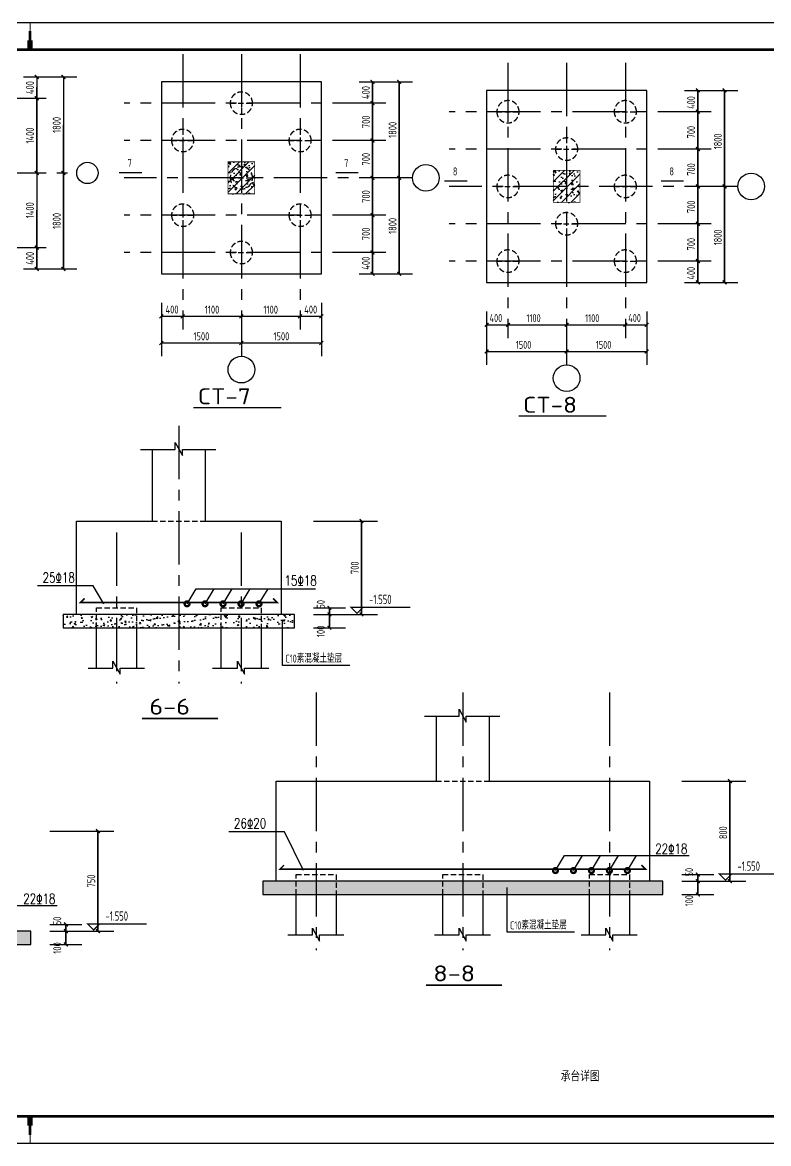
# Model space of a CAD drawing. Extents: x 665703 to 1047784, y -160603 to 92239.
# Drawn here: x 836202 to 864179, y 49639 to 91674 of the extents above; entities that cross this region are included whole.
import ezdxf

# ---------------------------------------------------------------- set-up
doc = ezdxf.new("R2010")
doc.units = 0
doc.header["$LTSCALE"] = 800
doc.linetypes.add('CENTERX2', pattern=[4, 2.5, -0.5, 0.5, -0.5])
doc.linetypes.add('HIDDEN', pattern=[0.375, 0.25, -0.125])
doc.layers.get('0').update_dxf_attribs({"linetype": 'CONTINUOUS'})
doc.layers.get('Defpoints').update_dxf_attribs({"linetype": 'CONTINUOUS'})
for name, color, linetype in [('AXINI', 5, 'CENTERX2'), ('DIM', 2, 'CONTINUOUS'), ('GJ', 1, 'CONTINUOUS'), ('L1', 25, 'CONTINUOUS'), ('TK', 7, 'CONTINUOUS'), ('WINDOW', 2, 'CONTINUOUS'), ('Z', 4, 'CONTINUOUS'), ('ZC', 6, 'CONTINUOUS'), ('ZW', 233, 'CONTINUOUS')]:
    doc.layers.add(name, color=color, linetype=linetype)
doc.styles.add('HZ1', font='TXT.shx', dxfattribs={"width": 0.6, "height": 250, "bigfont": 'HZTXT.shx'})
doc.styles.get("Standard").update_dxf_attribs({"font": 'tssdeng.shx', "width": 0.7, "bigfont": 'tssdchn.shx'})
doc.styles.add('TSSD_Dimension', font='Tssdeng.shx', dxfattribs={"width": 0.75, "bigfont": 'hztxt.shx'})

# ---------------------------------------------------------------- blocks, each defined once
blk = doc.blocks.new('TK2')
at = {"layer": 'TK', "color": 2}
blk.add_lwpolyline([(59400, 42000), (0, 42000), (0, 0), (59400, 0)], close=True, dxfattribs=at)
for points, const_width in [([(30450, 41000), (30450, 41700)], 100), ([(30450, 42000), (30450, 41000)], 35), ([(30450, 41000), (30450, 41350)], 200), ([(30450, 1000), (30450, 650)], 200), ([(30450, 1000), (30450, 300)], 100), ([(30450, 0), (30450, 1000)], 35)]:
    blk.add_lwpolyline(points, dxfattribs=dict(at, const_width=const_width))
at = {"layer": 'TK', "color": 2, "const_width": 100}
blk.add_lwpolyline([(2500, 41000), (58400, 41000), (58400, 1000), (2500, 1000)], close=True, dxfattribs=at)
blk = doc.blocks.new('D1')
at = {"layer": 'GJ', "const_width": 120}
blk.add_lwpolyline([(-30, 0, 1), (30, 0, 1)], format="xyb", close=True, dxfattribs=at)
blk = doc.blocks.new('_ArchTick')
at = {"color": 0, "const_width": 0.5}
blk.add_lwpolyline([(-0.71, -0.71), (0.71, 0.71)], dxfattribs=at)

msp = doc.modelspace()

# ---------------------------------------------------------------- hatches: boundary and pattern name
at = {"layer": 'L1'}
h = msp.add_hatch(dxfattribs=at)
h.set_pattern_fill('ANSI31', color=256, scale=80, style=0)
h.set_pattern_definition([(45, (491102.15, -589357.25), (-179.60512, 179.60512), [])])
h.paths.add_polyline_path([(844912, 85246.4), (844912, 86446.4), (843912, 86446.4), (843912, 85246.4)])
h = msp.add_hatch(dxfattribs=at)
h.set_pattern_fill('AR-CONC', color=256, scale=3, style=0)
h.set_pattern_definition([(50, (491102.15, -589357.25), (546.554, -47.81726), [57.15, -628.65]), (355, (491102.15, -589357.25), (-105.72848, 573.16993), [45.72, -502.92]), (100.451, (491147.7, -589361.23), (440.8275, 525.35006), [48.57, -534.27]), (46.1842, (491102.15, -589204.85), (813.2371, -126.127), [85.725, -942.975]), (96.6356, (491169.9, -589215.36), (712.2127, 742.2767), [72.855, -801.405]), (351.184, (491102.15, -589204.85), (712.2138, 742.2754), [68.58, -754.38]), (21, (491178.35, -589242.95), (454.84464, -306.79656), [57.15, -628.65]), (326, (491178.35, -589242.95), (185.4061, 552.5639), [45.72, -502.92]), (71.4514, (491216.26, -589268.5), (640.24947, 245.76857), [48.57, -534.27]), (37.5, (491102.15, -589357.25), (9.26581, 253.665117), [0, -496.824, 0, -510.54, 0, -504.825]), (7.5, (491102.15, -589357.25), (200.45899, 300.54172), [0, -291.084, 0, -485.394, 0, -192.405]), (327.5, (490932.23, -589357.25), (406.771786, -17.18623), [0, -190.5, 0, -594.36, 0, -788.67]), (317.5, (490856.03, -589357.25), (444.38754, 76.27947), [0, -247.65, 0, -394.716, 0, -560.07])])
h.paths.add_polyline_path([(844912, 85246.4), (844912, 86446.4), (843912, 86446.4), (843912, 85246.4)])
h = msp.add_hatch(dxfattribs=at)
h.set_pattern_fill('ANSI31', color=256, scale=80, style=0)
h.set_pattern_definition([(45, (503298.53, -589677.86), (-179.60512, 179.60512), [])])
h.paths.add_polyline_path([(857108.3, 84925.8), (857108.3, 86125.8), (856108.3, 86125.8), (856108.3, 84925.8)])
h = msp.add_hatch(dxfattribs=at)
h.set_pattern_fill('AR-CONC', color=256, scale=3, style=0)
h.set_pattern_definition([(50, (503298.53, -589677.86), (546.554, -47.81726), [57.15, -628.65]), (355, (503298.5, -589677.86), (-105.72848, 573.16993), [45.72, -502.92]), (100.451, (503344.07, -589681.84), (440.8275, 525.35006), [48.57, -534.27]), (46.1842, (503298.5, -589525.46), (813.2371, -126.127), [85.725, -942.975]), (96.6356, (503366.3, -589536), (712.2127, 742.2767), [72.855, -801.405]), (351.184, (503298.5, -589525.5), (712.2138, 742.2754), [68.58, -754.38]), (21, (503374.73, -589563.56), (454.84464, -306.79656), [57.15, -628.65]), (326, (503374.7, -589563.56), (185.4061, 552.5639), [45.72, -502.92]), (71.4514, (503412.63, -589589.1), (640.24947, 245.76857), [48.57, -534.27]), (37.5, (503298.53, -589677.86), (9.26581, 253.665117), [0, -496.824, 0, -510.54, 0, -504.825]), (7.5, (503298.53, -589677.86), (200.45899, 300.54172), [0, -291.084, 0, -485.394, 0, -192.405]), (327.5, (503128.6, -589677.86), (406.771786, -17.18623), [0, -190.5, 0, -594.36, 0, -788.67]), (317.5, (503052.4, -589677.86), (444.38754, 76.27947), [0, -247.65, 0, -394.716, 0, -560.07])])
h.paths.add_polyline_path([(857108.3, 84925.8), (857108.3, 86125.8), (856108.3, 86125.8), (856108.3, 84925.8)])
h = msp.add_hatch(dxfattribs=at)
h.set_pattern_fill('AR-CONC', color=256, scale=3, style=0)
h.set_pattern_definition([(50, (508075.2, -588620.95), (546.554, -47.81726), [57.15, -628.65]), (355, (508075.2, -588620.95), (-105.72848, 573.16993), [45.72, -502.92]), (100.451, (508120.75, -588624.93), (440.8275, 525.35006), [48.57, -534.27]), (46.1842, (508075.2, -588468.55), (813.2371, -126.127), [85.725, -942.975]), (96.6356, (508143, -588479.06), (712.2127, 742.2767), [72.855, -801.405]), (351.184, (508075.2, -588468.55), (712.2138, 742.2754), [68.58, -754.38]), (21, (508151.4, -588506.65), (454.84464, -306.79656), [57.15, -628.65]), (326, (508151.4, -588506.65), (185.4061, 552.5639), [45.72, -502.92]), (71.4514, (508189.3, -588532.2), (640.24947, 245.76857), [48.57, -534.27]), (37.5, (508075.2, -588620.95), (9.26581, 253.665117), [0, -496.824, 0, -510.54, 0, -504.825]), (7.5, (508075.2, -588620.95), (200.45899, 300.54172), [0, -291.084, 0, -485.394, 0, -192.405]), (327.5, (507905.28, -588620.95), (406.771786, -17.18623), [0, -190.5, 0, -594.36, 0, -788.67]), (317.5, (507829.08, -588620.95), (444.38754, 76.27947), [0, -247.65, 0, -394.716, 0, -560.07])])
h.paths.add_polyline_path([(837730.9, 68979.2), (846397.6, 68979.2), (846397.6, 69479.2), (837730.9, 69479.2)])
h = msp.add_hatch(dxfattribs=at)
h.set_pattern_fill('AR-CONC', color=256, scale=3, style=0)
h.set_pattern_definition([(50, (496889, -598621.87), (546.554, -47.81726), [57.15, -628.65]), (355, (496889, -598621.87), (-105.72848, 573.16993), [45.72, -502.92]), (100.451, (496934.56, -598625.86), (440.8275, 525.35006), [48.57, -534.27]), (46.1842, (496889, -598469.5), (813.2371, -126.127), [85.725, -942.975]), (96.6356, (496956.8, -598480), (712.2127, 742.2767), [72.855, -801.405]), (351.184, (496889, -598469.5), (712.2138, 742.2754), [68.58, -754.38]), (21, (496965.2, -598507.57), (454.84464, -306.79656), [57.15, -628.65]), (326, (496965.2, -598507.57), (185.4061, 552.5639), [45.72, -502.92]), (71.4514, (497003.1, -598533.14), (640.24947, 245.76857), [48.57, -534.27]), (37.5, (496889.01, -598621.87), (9.26581, 253.665117), [0, -496.824, 0, -510.54, 0, -504.825]), (7.5, (496889, -598621.87), (200.45899, 300.54172), [0, -291.084, 0, -485.394, 0, -192.405]), (327.5, (496719.09, -598621.87), (406.771786, -17.18623), [0, -190.5, 0, -594.36, 0, -788.67]), (317.5, (496642.9, -598621.87), (444.38754, 76.27947), [0, -247.65, 0, -394.716, 0, -560.07])])
h.paths.add_polyline_path([(845211.3, 58978.3), (860211.3, 58978.3), (860211.3, 59478.3), (845211.3, 59478.3)])
h = msp.add_hatch(dxfattribs=at)
h.set_pattern_fill('AR-CONC', color=256, scale=3, style=0)
h.set_pattern_definition([(50, (473193.6, -600492.2), (546.554, -47.81726), [57.15, -628.65]), (355, (473193.6, -600492.2), (-105.72848, 573.16993), [45.72, -502.92]), (100.451, (473239.15, -600496.2), (440.8275, 525.35006), [48.57, -534.27]), (46.1842, (473193.6, -600339.8), (813.2371, -126.127), [85.725, -942.975]), (96.6356, (473261.4, -600350.3), (712.2127, 742.2767), [72.855, -801.405]), (351.184, (473193.6, -600339.8), (712.2138, 742.2754), [68.58, -754.38]), (21, (473269.8, -600377.9), (454.84464, -306.79656), [57.15, -628.65]), (326, (473269.8, -600377.9), (185.4061, 552.5639), [45.72, -502.92]), (71.4514, (473307.7, -600403.5), (640.24947, 245.76857), [48.57, -534.27]), (37.5, (473193.6, -600492.22), (9.26581, 253.665117), [0, -496.824, 0, -510.54, 0, -504.825]), (7.5, (473193.6, -600492.22), (200.45899, 300.54172), [0, -291.084, 0, -485.394, 0, -192.405]), (327.5, (473023.68, -600492.22), (406.771786, -17.18623), [0, -190.5, 0, -594.36, 0, -788.67]), (317.5, (472947.5, -600492.22), (444.38754, 76.27947), [0, -247.65, 0, -394.716, 0, -560.07])])
h.paths.add_polyline_path([(821515.9, 57108), (836515.9, 57108), (836515.9, 57608), (821515.9, 57608)])

# ---------------------------------------------------------------- linework, layer by layer
at = {"color": 0, "linetype": 'ByBlock'}
for p, q in [((836737.3, 89631.8), (836737.2, 89631.8)), ((836737.4, 89631.8), (836737.4, 88831.8)), ((836737.4, 89631.8), (836737.4, 89232)), ((837737.3, 89631.8), (837737.2, 89631.8)), ((837737.4, 89631.8), (837737.4, 86031.8)), ((837737.4, 89631.8), (837737.4, 87832)), ((836737.4, 88831.8), (836737.4, 89231.6)), ((849330.1, 88646.4), (849330.1, 89446.4)), ((850330.1, 85846.4), (850330.1, 89446.4)), ((861526.5, 88325.8), (861526.5, 89125.8)), ((862526.5, 85525.8), (862526.5, 89125.8)), ((836737.3, 88831.8), (836737.2, 88831.8)), ((836737.4, 86031.8), (836737.4, 88831.8)), ((836737.4, 88831.8), (836737.4, 87432)), ((849330.1, 87246.4), (849330.1, 88646.4)), ((861526.5, 86925.8), (861526.5, 88325.8)), ((837737.4, 86031.8), (837737.4, 87831.6)), ((836737.4, 86031.8), (836737.4, 87431.6)), ((849330.1, 85846.4), (849330.1, 87246.4)), ((861526.5, 85525.8), (861526.5, 86925.8)), ((836737.3, 86031.8), (836737.2, 86031.8)), ((836737.4, 86031.8), (836737.4, 83231.8)), ((836737.4, 86031.8), (836737.4, 84632)), ((837737.4, 82431.8), (837737.4, 86031.8)), ((849330.1, 84446.4), (849330.1, 85846.4)), ((850330.1, 82246.4), (850330.1, 85846.4)), ((861526.5, 84125.8), (861526.5, 85525.8)), ((862526.5, 81925.8), (862526.5, 85525.8)), ((836737.4, 83231.8), (836737.4, 84631.6)), ((849330.1, 83046.4), (849330.1, 84446.4)), ((861526.5, 82725.8), (861526.5, 84125.8)), ((836737.4, 82431.8), (836737.4, 83231.8)), ((849330.1, 82246.4), (849330.1, 83046.4)), ((861526.5, 81925.8), (861526.5, 82725.8)), ((841412, 80656.4), (842212, 80656.4)), ((842212, 80656.4), (844412, 80656.4)), ((844412, 80656.4), (846612, 80656.4)), ((846612, 80656.4), (847412, 80656.4)), ((853608.3, 80335.8), (854408.3, 80335.8)), ((854408.3, 80335.8), (856608.3, 80335.8)), ((856608.3, 80335.8), (858808.3, 80335.8)), ((858808.3, 80335.8), (859608.3, 80335.8)), ((841412, 79656.4), (844412, 79656.4)), ((844412, 79656.4), (847412, 79656.4)), ((853608.3, 79335.8), (856608.3, 79335.8)), ((856608.3, 79335.8), (859608.3, 79335.8)), ((848913.5, 69479.2), (848913.5, 72979.2)), ((847713.5, 69479.2), (847713.5, 69729.2)), ((847713.5, 68979.2), (847713.5, 69479.2)), ((862727.3, 59478.3), (862727.3, 63228.3)), ((839031.9, 57608), (839031.9, 61358)), ((861527.3, 59478.3), (861527.3, 59728.3)), ((861527.3, 58978.3), (861527.3, 59478.3)), ((837831.9, 57608), (837831.9, 57858)), ((837831.9, 57108), (837831.9, 57608))]:
    msp.add_line(p, q, dxfattribs=at)
at = {"const_width": 50}
for points in [[(861597.2, 89055.1), (861455.8, 89196.5)], [(862597.2, 89055.1), (862455.8, 89196.5)], [(861597.2, 88255.1), (861455.8, 88396.5)], [(861455.8, 88396.5), (861597.2, 88255.1)], [(861597.2, 86855.1), (861455.8, 86996.5)], [(861455.8, 86996.5), (861597.2, 86855.1)], [(861597.2, 85455.1), (861455.8, 85596.5)], [(861455.8, 85596.5), (861597.2, 85455.1)], [(862597.2, 85455.1), (862455.8, 85596.5)], [(862455.8, 85596.5), (862597.2, 85455.1)], [(861597.2, 84055.1), (861455.8, 84196.5)], [(861455.8, 84196.5), (861597.2, 84055.1)], [(861597.2, 82655.1), (861455.8, 82796.5)], [(861455.8, 82796.5), (861597.2, 82655.1)], [(861455.8, 81996.5), (861597.2, 81855.1)], [(862455.8, 81996.5), (862597.2, 81855.1)], [(853679, 80406.5), (853537.6, 80265.1)], [(854337.6, 80265.1), (854479, 80406.5)], [(854479, 80406.5), (854337.6, 80265.1)], [(856537.6, 80265.1), (856679, 80406.5)], [(856679, 80406.5), (856537.6, 80265.1)], [(858879, 80406.5), (858737.6, 80265.1)], [(858737.6, 80265.1), (858879, 80406.5)], [(859537.6, 80265.1), (859679, 80406.5)], [(853679, 79406.5), (853537.6, 79265.1)], [(856537.6, 79265.1), (856679, 79406.5)], [(856679, 79406.5), (856537.6, 79265.1)], [(859537.6, 79265.1), (859679, 79406.5)], [(862798, 63157.6), (862656.6, 63299)], [(861598, 59657.6), (861456.6, 59799)], [(861456.6, 59549), (861598, 59407.6)], [(861598, 59407.6), (861456.6, 59549)], [(862656.6, 59549), (862798, 59407.6)], [(861456.6, 59049), (861598, 58907.6)]]:
    msp.add_lwpolyline(points, dxfattribs=at)
at = {"layer": 'AXINI'}
for p, q in [((842212, 90479.1), (842212, 80156.4)), ((844412, 90479.1), (844412, 79156.4)), ((846612, 90479.1), (846612, 80156.4)), ((854408.3, 90158.5), (854408.3, 79835.8)), ((856608.3, 90158.5), (856608.3, 78835.8)), ((858808.3, 90158.5), (858808.3, 79835.8)), ((828690.8, 88831.8), (837237.4, 88831.8)), ((849830.1, 88646.4), (840011.9, 88646.4)), ((862026.5, 88325.8), (852208.3, 88325.8)), ((849830.1, 87246.4), (840011.9, 87246.4)), ((862026.5, 86925.8), (852208.3, 86925.8)), ((828690.8, 86031.8), (838237.4, 86031.8)), ((850830.1, 85846.4), (840011.9, 85846.4)), ((863026.5, 85525.8), (852208.3, 85525.8)), ((849830.1, 84446.4), (840011.9, 84446.4)), ((862026.5, 84125.8), (852208.3, 84125.8)), ((828690.8, 83231.8), (837237.4, 83231.8)), ((849830.1, 83046.4), (840011.9, 83046.4)), ((862026.5, 82725.8), (852208.3, 82725.8)), ((842064.2, 76550.6), (842064.2, 66885.4)), ((839730.9, 72555.4), (839730.9, 66885.4)), ((844397.6, 72555.4), (844397.6, 66885.4)), ((847211.3, 66549.7), (847211.3, 56884.5)), ((852711.3, 66549.7), (852711.3, 56884.5)), ((858211.3, 66549.7), (858211.3, 56884.5))]:
    msp.add_line(p, q, dxfattribs=at)
at = {"layer": 'Defpoints', "color": 0, "linetype": 'ByBlock'}
for p in [(836737.4, 89631.8), (836737.4, 89631.8), (836737.4, 89631.8), (837737.4, 89631.8), (837737.4, 89631.8), (837737.4, 89631.8), (849330.1, 89446.4), (849330.1, 89446.4), (850330.1, 89446.4), (850330.1, 89446.4), (861526.5, 89125.8), (861526.5, 89125.8), (862526.5, 89125.8), (862526.5, 89125.8), (836737.4, 88831.8), (836737.4, 88831.8), (836737.4, 88831.8), (836737.4, 88831.8), (836737.4, 88831.8), (836737.4, 88831.8), (836737.4, 88831.8), (849330.1, 88646.4), (849330.1, 88646.4), (849330.1, 88646.4), (861526.5, 88325.8), (861526.5, 88325.8), (861526.5, 88325.8), (849330.1, 87246.4), (849330.1, 87246.4), (849330.1, 87246.4), (861526.5, 86925.8), (861526.5, 86925.8), (861526.5, 86925.8), (836737.4, 86031.8), (836737.4, 86031.8), (836737.4, 86031.8), (836737.4, 86031.8), (836737.4, 86031.8), (837737.4, 86031.8), (837737.4, 86031.8), (837737.4, 86031.8), (837737.4, 86031.8), (837737.4, 86031.8), (849330.1, 85846.4), (849330.1, 85846.4), (849330.1, 85846.4), (850330.1, 85846.4), (850330.1, 85846.4), (850330.1, 85846.4), (861526.5, 85525.8), (861526.5, 85525.8), (861526.5, 85525.8), (862526.5, 85525.8), (862526.5, 85525.8), (862526.5, 85525.8), (849330.1, 84446.4), (849330.1, 84446.4), (849330.1, 84446.4), (861526.5, 84125.8), (861526.5, 84125.8), (861526.5, 84125.8), (836737.4, 83231.8), (836737.4, 83231.8), (836737.4, 83231.8), (836737.4, 83231.8), (836737.4, 83231.8), (849330.1, 83046.4), (849330.1, 83046.4), (849330.1, 83046.4), (836737.4, 82431.8), (837737.4, 82431.8), (861526.5, 82725.8), (861526.5, 82725.8), (861526.5, 82725.8), (849330.1, 82246.4), (850330.1, 82246.4), (861526.5, 81925.8), (862526.5, 81925.8), (841412, 80656.4), (842212, 80656.4), (842212, 80656.4), (842212, 80656.4), (844412, 80656.4), (844412, 80656.4), (844412, 80656.4), (846612, 80656.4), (846612, 80656.4), (846612, 80656.4), (847412, 80656.4), (847412, 80656.4), (853608.3, 80335.8), (854408.3, 80335.8), (854408.3, 80335.8), (854408.3, 80335.8), (856608.3, 80335.8), (856608.3, 80335.8), (856608.3, 80335.8), (858808.3, 80335.8), (858808.3, 80335.8), (858808.3, 80335.8), (859608.3, 80335.8), (859608.3, 80335.8), (841412, 79656.4), (844412, 79656.4), (844412, 79656.4), (844412, 79656.4), (847412, 79656.4), (847412, 79656.4), (853608.3, 79335.8), (856608.3, 79335.8), (856608.3, 79335.8), (856608.3, 79335.8), (859608.3, 79335.8), (859608.3, 79335.8), (848913.5, 72979.2), (848913.5, 72979.2), (847713.5, 69729.2), (847713.5, 69729.2), (847713.5, 69479.2), (847713.5, 69479.2), (847713.5, 69479.2), (848913.5, 69479.2), (847713.5, 68979.2), (862727.3, 63228.3), (862727.3, 63228.3), (839031.9, 61358), (839031.9, 61358), (861527.3, 59728.3), (861527.3, 59728.3), (861527.3, 59478.3), (861527.3, 59478.3), (861527.3, 59478.3), (862727.3, 59478.3), (861527.3, 58978.3), (837831.9, 57858), (837831.9, 57858), (837831.9, 57608), (837831.9, 57608), (837831.9, 57608), (839031.9, 57608), (837831.9, 57108)]:
    msp.add_point(p, dxfattribs=at)
at = {"layer": 'DIM'}
for p, q in [((836237.4, 89631.8), (838237.4, 89631.8)), ((836737.4, 89631.8), (836737.4, 82431.8)), ((837737.4, 89631.8), (837737.4, 82431.8)), ((848830.1, 89446.4), (850830.1, 89446.4)), ((849330.1, 89446.4), (849330.1, 82246.4)), ((850330.1, 89446.4), (850330.1, 82246.4)), ((861026.5, 89125.8), (863026.5, 89125.8)), ((861526.5, 89125.8), (861526.5, 81925.8)), ((862526.5, 89125.8), (862526.5, 81925.8)), ((836237.4, 82431.8), (838237.4, 82431.8)), ((848830.1, 82246.4), (850830.1, 82246.4)), ((861026.5, 81925.8), (863026.5, 81925.8)), ((841412, 81156.4), (841412, 79156.4)), ((847412, 81156.4), (847412, 79156.4)), ((853608.3, 80835.8), (853608.3, 78835.8)), ((859608.3, 80835.8), (859608.3, 78835.8)), ((841412, 80656.4), (847412, 80656.4)), ((853608.3, 80335.8), (859608.3, 80335.8)), ((841412, 79656.4), (847412, 79656.4)), ((853608.3, 79335.8), (859608.3, 79335.8))]:
    msp.add_line(p, q, dxfattribs=at)
for points, const_width in [([(840682, 86044.1), (839824.5, 86044.1)], 50), ([(848801.7, 86044.1), (847944.2, 86044.1)], 50), ([(852878.4, 85723.5), (852020.9, 85723.5)], 50), ([(860998, 85723.5), (860140.5, 85723.5)], 50), ([(842608.4, 77233.5), (845904, 77233.5)], 50), ([(854804.7, 76912.9), (858100.4, 76912.9)], 50), ([(848975.8, 69744.5), (848750.8, 69519.5), (848525.8, 69744.5), (850740.6, 69744.5)], 46.9), ([(862789.6, 59743.6), (862564.6, 59518.6), (862339.6, 59743.6), (864554.4, 59743.6)], 46.9), ([(839094.2, 57873.2), (838869.2, 57648.2), (838644.2, 57873.2), (840858.9, 57873.2)], 46.9)]:
    msp.add_lwpolyline(points, dxfattribs=dict(at, const_width=const_width))
for centre, radius in [((838637.4, 86031.8), 400), ((851330.1, 85846.4), 500), ((863526.5, 85525.8), 500), ((844412, 78656.4), 500), ((856608.3, 78335.8), 500)]:
    msp.add_circle(centre, radius, dxfattribs=at)
at = {"layer": 'GJ', "const_width": 60}
for points in [[(845597.6, 70079.2), (845747.6, 69929.2), (838380.9, 69929.2), (838530.9, 70079.2)], [(859411.3, 60078.3), (859561.3, 59928.3), (845861.3, 59928.3), (846011.3, 60078.3)]]:
    msp.add_lwpolyline(points, dxfattribs=at)
at = {"layer": 'L1'}
for p, q in [((845958.4, 67561.7), (845958.4, 69236)), ((848476.2, 67561.7), (845958.4, 67561.7)), ((854381.6, 57560.8), (854381.6, 59235.1)), ((856899.3, 57560.8), (854381.6, 57560.8))]:
    msp.add_line(p, q, dxfattribs=at)
at = {"layer": 'WINDOW'}
for points in [[(847412, 89446.4), (841412, 89446.4), (841412, 82246.4), (847412, 82246.4)], [(859608.3, 89125.8), (853608.3, 89125.8), (853608.3, 81925.8), (859608.3, 81925.8)]]:
    msp.add_lwpolyline(points, close=True, dxfattribs=at)
at = {"layer": 'Z'}
for p, q in [((841064.2, 75663.3), (841064.2, 72979.2)), ((843064.2, 72979.2), (843064.2, 75663.3)), ((851711.3, 65662.4), (851711.3, 63228.3)), ((853711.3, 63228.3), (853711.3, 65662.4))]:
    msp.add_line(p, q, dxfattribs=at)
at = {"layer": 'Z', "const_width": 30}
for points in [[(844912, 85246.4), (844912, 86446.4), (843912, 86446.4), (843912, 85246.4)], [(857108.3, 84925.8), (857108.3, 86125.8), (856108.3, 86125.8), (856108.3, 84925.8)]]:
    msp.add_lwpolyline(points, close=True, dxfattribs=at)
at = {"layer": 'ZC', "linetype": 'HIDDEN'}
for p, q in [((844412, 89064.5), (844412, 88228.3)), ((854408.3, 88743.9), (854408.3, 87907.7)), ((858808.3, 88743.9), (858808.3, 87907.7)), ((843993.9, 88646.4), (844830, 88646.4)), ((853990.2, 88325.8), (854826.4, 88325.8)), ((858390.2, 88325.8), (859226.4, 88325.8)), ((842212, 87664.5), (842212, 86828.3)), ((846612, 87664.5), (846612, 86828.3)), ((841793.9, 87246.4), (842630, 87246.4)), ((846193.9, 87246.4), (847030, 87246.4)), ((856608.3, 87343.9), (856608.3, 86507.7)), ((856190.2, 86925.8), (857026.4, 86925.8)), ((844412, 86264.5), (844412, 85428.3)), ((843993.9, 85846.4), (844830, 85846.4)), ((854408.3, 85943.9), (854408.3, 85107.7)), ((858808.3, 85943.9), (858808.3, 85107.7)), ((853990.2, 85525.8), (854826.4, 85525.8)), ((858390.2, 85525.8), (859226.4, 85525.8)), ((842212, 84864.5), (842212, 84028.3)), ((846612, 84864.5), (846612, 84028.3)), ((856608.3, 84543.9), (856608.3, 83707.7)), ((841793.9, 84446.4), (842630, 84446.4)), ((846193.9, 84446.4), (847030, 84446.4)), ((856190.2, 84125.8), (857026.4, 84125.8)), ((844412, 83464.5), (844412, 82628.3)), ((843993.9, 83046.4), (844830, 83046.4)), ((854408.3, 83143.9), (854408.3, 82307.7)), ((858808.3, 83143.9), (858808.3, 82307.7)), ((853990.2, 82725.8), (854826.4, 82725.8)), ((858390.2, 82725.8), (859226.4, 82725.8))]:
    msp.add_line(p, q, dxfattribs=at)
for centre, start, end in [((844412, 88646.4), 0, 180), ((854408.3, 88325.8), 0, 180), ((858808.3, 88325.8), 0, 180), ((844412, 88646.4), 180, 0), ((854408.3, 88325.8), 180, 0), ((858808.3, 88325.8), 180, 0), ((842212, 87246.4), 0, 180), ((846612, 87246.4), 0, 180), ((842212, 87246.4), 180, 0), ((846612, 87246.4), 180, 0), ((856608.3, 86925.8), 0, 180), ((856608.3, 86925.8), 180, 0), ((844412, 85846.4), 0, 180), ((844412, 85846.4), 180, 0), ((854408.3, 85525.8), 0, 180), ((858808.3, 85525.8), 0, 180), ((854408.3, 85525.8), 180, 0), ((858808.3, 85525.8), 180, 0), ((842212, 84446.4), 0, 180), ((846612, 84446.4), 0, 180), ((856608.3, 84125.8), 0, 180), ((842212, 84446.4), 180, 0), ((846612, 84446.4), 180, 0), ((856608.3, 84125.8), 180, 0), ((844412, 83046.4), 0, 180), ((844412, 83046.4), 180, 0), ((854408.3, 82725.8), 0, 180), ((858808.3, 82725.8), 0, 180), ((854408.3, 82725.8), 180, 0), ((858808.3, 82725.8), 180, 0)]:
    msp.add_arc(centre, 418.1, start, end, dxfattribs=at)
at = {"layer": 'ZW'}
for p, q in [((838230.9, 72979.2), (841064.2, 72979.2)), ((838230.9, 69479.2), (838230.9, 72979.2)), ((843064.2, 72979.2), (845897.6, 72979.2)), ((845897.6, 72979.2), (845897.6, 69479.2)), ((847113.5, 72979.2), (849513.5, 72979.2)), ((848913.5, 72979.2), (848913.5, 69479.2)), ((838855.1, 70545.1), (836766.1, 70545.1)), ((839258.1, 69879.2), (838855.1, 70545.1)), ((842374, 69875.7), (842712.6, 70435.1)), ((842712.6, 70435.1), (847188, 70435.1)), ((843048.5, 69875.7), (843387.1, 70435.1)), ((843723.1, 69875.7), (844061.6, 70435.1)), ((844397.6, 69875.7), (844736.1, 70435.1)), ((845072.1, 69875.7), (845410.7, 70435.1)), ((845897.6, 69479.2), (838230.9, 69479.2)), ((847113.5, 69729.2), (848313.5, 69729.2)), ((847113.5, 69479.2), (849513.5, 69479.2)), ((847713.5, 69729.2), (847713.5, 68979.2)), ((838980.9, 67460.3), (838980.9, 68979.2)), ((840480.9, 68979.2), (840480.9, 67460.3)), ((843647.6, 67460.3), (843647.6, 68979.2)), ((845147.6, 68979.2), (845147.6, 67460.3)), ((847113.5, 68979.2), (848313.5, 68979.2)), ((845711.3, 63228.3), (851711.3, 63228.3)), ((845711.3, 59478.3), (845711.3, 63228.3)), ((853711.3, 63228.3), (859711.3, 63228.3)), ((859711.3, 63228.3), (859711.3, 59478.3)), ((860927.3, 63228.3), (863327.3, 63228.3)), ((862727.3, 63228.3), (862727.3, 59478.3)), ((837231.9, 61358), (839631.9, 61358)), ((839031.9, 61358), (839031.9, 57608)), ((846030.7, 61331.7), (843941.7, 61331.7)), ((846738.5, 59878.3), (846030.7, 61331.7)), ((856187.8, 59874.8), (856526.3, 60434.2)), ((856526.3, 60434.2), (861201.1, 60434.2)), ((856862.3, 59874.8), (857200.9, 60434.2)), ((857536.8, 59874.8), (857875.4, 60434.2)), ((858211.3, 59874.8), (858549.9, 60434.2)), ((858885.8, 59874.8), (859224.4, 60434.2)), ((860927.3, 59728.3), (862127.3, 59728.3)), ((861527.3, 59728.3), (861527.3, 58978.3)), ((859711.3, 59478.3), (845711.3, 59478.3)), ((860927.3, 59478.3), (863327.3, 59478.3)), ((846461.3, 57459.4), (846461.3, 58978.3)), ((847961.3, 58978.3), (847961.3, 57459.4)), ((851961.3, 57459.4), (851961.3, 58978.3)), ((853461.3, 58978.3), (853461.3, 57459.4)), ((857461.3, 57459.4), (857461.3, 58978.3)), ((858961.3, 58978.3), (858961.3, 57459.4)), ((860927.3, 58978.3), (862127.3, 58978.3)), ((832830.9, 58563.9), (837505.7, 58563.9)), ((837231.9, 57858), (838431.9, 57858)), ((837231.9, 57608), (839631.9, 57608)), ((837831.9, 57858), (837831.9, 57108)), ((837231.9, 57108), (838431.9, 57108))]:
    msp.add_line(p, q, dxfattribs=at)
at = {"layer": 'ZW', "linetype": 'HIDDEN'}
for p, q in [((841064.2, 72979.2), (843064.2, 72979.2)), ((838980.9, 69729.2), (840480.9, 69729.2)), ((838980.9, 68979.2), (838980.9, 69729.2)), ((840480.9, 69729.2), (840480.9, 68979.2)), ((843647.6, 69729.2), (845147.6, 69729.2)), ((843647.6, 68979.2), (843647.6, 69729.2)), ((845147.6, 69729.2), (845147.6, 68979.2)), ((851711.3, 63228.3), (853711.3, 63228.3)), ((846461.3, 59728.3), (847961.3, 59728.3)), ((846461.3, 58978.3), (846461.3, 59728.3)), ((847961.3, 59728.3), (847961.3, 58978.3)), ((851961.3, 59728.3), (853461.3, 59728.3)), ((851961.3, 58978.3), (851961.3, 59728.3)), ((853461.3, 59728.3), (853461.3, 58978.3)), ((857461.3, 58978.3), (857461.3, 59728.3)), ((857461.3, 59728.3), (858961.3, 59728.3)), ((858961.3, 59728.3), (858961.3, 58978.3))]:
    msp.add_line(p, q, dxfattribs=at)
at = {"layer": 'ZW'}
for points in [[(840625.6, 75663.3), (841929.1, 75663.3), (841929.1, 75923.6), (842198.2, 75437.7), (842198.2, 75663.3), (843451.8, 75663.3)], [(838666.9, 67460.3), (839595.8, 67460.3), (839595.8, 67720.5), (839864.9, 67234.7), (839864.9, 67460.3), (840776.5, 67460.3)], [(843333.6, 67460.3), (844262.5, 67460.3), (844262.5, 67720.5), (844531.6, 67234.7), (844531.6, 67460.3), (845443.1, 67460.3)], [(851272.7, 65662.4), (852576.2, 65662.4), (852576.2, 65922.6), (852845.3, 65436.8), (852845.3, 65662.4), (854098.9, 65662.4)], [(846147.3, 57459.4), (847076.2, 57459.4), (847076.2, 57719.6), (847345.3, 57233.8), (847345.3, 57459.4), (848256.9, 57459.4)], [(851647.3, 57459.4), (852576.2, 57459.4), (852576.2, 57719.6), (852845.3, 57233.8), (852845.3, 57459.4), (853756.9, 57459.4)], [(857147.3, 57459.4), (858076.2, 57459.4), (858076.2, 57719.6), (858345.3, 57233.8), (858345.3, 57459.4), (859256.9, 57459.4)]]:
    msp.add_lwpolyline(points, dxfattribs=at)
for points in [[(837730.9, 68979.2), (846397.6, 68979.2), (846397.6, 69479.2), (837730.9, 69479.2)], [(845211.3, 58978.3), (860211.3, 58978.3), (860211.3, 59478.3), (845211.3, 59478.3)], [(821515.9, 57108), (836515.9, 57108), (836515.9, 57608), (821515.9, 57608)]]:
    msp.add_lwpolyline(points, close=True, dxfattribs=at)
at = {"layer": 'ZW', "const_width": 60}
for points in [[(840690, 65575.4), (843537.1, 65575.4)], [(851337, 55574.5), (854184.2, 55574.5)]]:
    msp.add_lwpolyline(points, dxfattribs=at)

# ---------------------------------------------------------------- block references
at = {"color": 0, "linetype": 'ByBlock', "xscale": 100, "yscale": 100, "zscale": 100}
for p, rotation in [((836737.4, 89631.8), 90), ((836737.4, 89631.8), 90), ((837737.4, 89631.8), 90), ((837737.4, 89631.8), 90), ((849330.1, 89446.4), 90), ((850330.1, 89446.4), 90), ((836737.4, 88831.8), 270), ((836737.4, 88831.8), 270), ((836737.4, 88831.8), 90), ((836737.4, 88831.8), 90), ((849330.1, 88646.4), 90), ((849330.1, 88646.4), 270), ((849330.1, 87246.4), 90), ((849330.1, 87246.4), 270), ((836737.4, 86031.8), 270), ((836737.4, 86031.8), 90), ((836737.4, 86031.8), 90), ((836737.4, 86031.8), 270), ((837737.4, 86031.8), 270), ((837737.4, 86031.8), 270), ((837737.4, 86031.8), 90), ((849330.1, 85846.4), 90), ((849330.1, 85846.4), 270), ((850330.1, 85846.4), 90), ((850330.1, 85846.4), 270), ((849330.1, 84446.4), 90), ((849330.1, 84446.4), 270), ((836737.4, 83231.8), 270), ((836737.4, 83231.8), 90), ((836737.4, 83231.8), 270), ((849330.1, 83046.4), 90), ((849330.1, 83046.4), 270), ((836737.4, 82431.8), 270), ((837737.4, 82431.8), 270), ((849330.1, 82246.4), 270), ((850330.1, 82246.4), 270), ((841412, 80656.4), 180), ((842212, 80656.4), 180), ((844412, 80656.4), 180), ((846612, 80656.4), 180), ((841412, 79656.4), 180), ((844412, 79656.4), 180), ((848913.5, 72979.2), 90), ((847713.5, 69729.2), 90), ((847713.5, 69479.2), 270), ((847713.5, 69479.2), 90), ((848913.5, 69479.2), 270), ((847713.5, 68979.2), 270), ((839031.9, 61358), 90), ((837831.9, 57858), 90), ((837831.9, 57608), 270), ((837831.9, 57608), 90), ((839031.9, 57608), 270), ((837831.9, 57108), 270)]:
    msp.add_blockref('_ArchTick', p, dxfattribs=dict(at, rotation=rotation))
for p in [(842212, 80656.4), (844412, 80656.4), (846612, 80656.4), (847412, 80656.4), (844412, 79656.4), (847412, 79656.4)]:
    msp.add_blockref('_ArchTick', p, dxfattribs=at)
at = {"layer": 'TK'}
msp.add_blockref('TK2', (806040.3, 49656.7), dxfattribs=at)
at = {"layer": 'ZW', "yscale": 1.5000015000015, "zscale": 1.5000015000015}
for p, xscale in [((842374, 69875.7), 1.5000015000015), ((843048.6, 69875.7), 1.5000015000015), ((843723.1, 69875.7), 1.5000015000015), ((844397.6, 69875.7), 1.5000015000015), ((845072.1, 69875.7), -1.5000015000015), ((856187.8, 59874.8), 1.5000015000015), ((856862.3, 59874.8), 1.5000015000015), ((857536.8, 59874.8), 1.5000015000015), ((858211.3, 59874.8), 1.5000015000015), ((858885.8, 59874.8), -1.5000015000015)]:
    msp.add_blockref('D1', p, dxfattribs=dict(at, xscale=xscale))

# ---------------------------------------------------------------- texts
at = {"color": 7, "linetype": 'ByBlock', "char_height": 300, "attachment_point": 5, "rotation": 90, "style": 'TSSD_Dimension'}
for s, insert in [('\\A1;400', (836484.2, 89231.8)), ('\\A1;400', (849076.9, 89046.4)), ('\\A1;1800', (837487.4, 87831.8)), ('\\A1;700', (849080.1, 87946.4)), ('\\A1;1800', (850080.1, 87646.4)), ('\\A1;1400', (836484.2, 87431.8)), ('\\A1;700', (849080.1, 86546.4)), ('\\A1;700', (849080.1, 85146.4)), ('\\A1;1400', (836484.2, 84631.8)), ('\\A1;1800', (837487.4, 84231.8)), ('\\A1;1800', (850080.1, 84046.4)), ('\\A1;700', (849080.1, 83746.4)), ('\\A1;400', (836484.2, 82831.8)), ('\\A1;400', (849076.9, 82646.4)), ('\\A1;700', (848663.5, 71229.2)), ('\\A1;50', (847388.5, 69857.9)), ('\\A1;100', (847388.5, 68843.3)), ('\\A1;750', (838781.9, 59483)), ('\\A1;50', (837506.9, 57986.6)), ('\\A1;100', (837506.9, 56972))]:
    msp.add_mtext(s, dxfattribs=dict(at, insert=insert))
at = {"color": 0, "linetype": 'ByBlock', "char_height": 0.18, "attachment_point": 5}
for s, insert in [('\\A1;400.0000', (836737.4, 89231.8)), ('\\A1;1800.0000', (837737.4, 87831.8)), ('\\A1;1400.0000', (836737.4, 87431.8)), ('\\A1;1400.0000', (836737.4, 84631.8))]:
    msp.add_mtext(s, dxfattribs=dict(at, insert=insert))
at = {"color": 7, "linetype": 'ByBlock', "char_height": 300, "attachment_point": 5, "style": 'TSSD_Dimension'}
for s, insert in [('\\A1;400', (841812, 80909.6)), ('\\A1;1100', (843312, 80906.4)), ('\\A1;1100', (845512, 80906.4)), ('\\A1;400', (847012, 80909.6)), ('\\A1;1500', (842912, 79906.4)), ('\\A1;1500', (845912, 79906.4))]:
    msp.add_mtext(s, dxfattribs=dict(at, insert=insert))
at = {"layer": 'DIM', "style": 'TSSD_Dimension'}
for s, height, width, p in [('7', 300, 0.7, (840146.1, 86258.4)), ('7', 300, 0.7, (848265.7, 86258.4)), ('8', 300, 0.7, (852342.5, 85937.8)), ('8', 300, 0.7, (860462.1, 85937.8)), ('CT-7', 600, 1.2, (842778.3, 77357.4)), ('CT-8', 600, 1.2, (854974.6, 77036.8)), ('-1.550', 350, 0.7, (849198.3, 69866.6)), ('C10素混凝土垫层', 300, 0.7, (846062.1, 67671.9)), ('-1.550', 350, 0.7, (863012, 59865.7)), ('-1.550', 350, 0.7, (839316.6, 57995.3)), ('C10素混凝土垫层', 300, 0.7, (854485.2, 57671)), ('承台详图', 400, 0.7, (856386.5, 51966.6))]:
    msp.add_text(s, height=height, dxfattribs=dict(at, width=width)).set_placement(p)
at = {"layer": 'L1', "color": 7, "style": 'TSSD_Dimension', "width": 0.7}
for s, p in [('400', (861423.3, 88435.6)), ('700', (861426.5, 87329.7)), ('1800', (862426.5, 86920)), ('700', (861426.5, 85929.7)), ('700', (861426.5, 84529.7)), ('1800', (862426.5, 83320)), ('700', (861426.5, 83129.7)), ('400', (861423.3, 82035.6)), ('800', (862627.3, 61057.2)), ('50', (861352.3, 59660.2)), ('100', (861352.3, 58535.3))]:
    msp.add_text(s, height=300, rotation=90, dxfattribs=at).set_placement(p)
for s, p in [('400', (853718.1, 80439)), ('1100', (855102.5, 80435.8)), ('1100', (857302.5, 80435.8)), ('400', (858918.1, 80439)), ('1500', (854702.5, 79435.8)), ('1500', (857702.5, 79435.8))]:
    msp.add_text(s, height=300, dxfattribs=at).set_placement(p)
at = {"layer": 'ZW'}
for s, height, style, width, p in [('25%%13118', 375, 'HZ1', 0.75, (836960.6, 70671.9)), ('15%%13118', 375, 'HZ1', 0.75, (846030.4, 70561.9)), ('6-6', 600, 'TSSD_Dimension', 1.25, (840962, 65720.7)), ('26%%13120', 375, 'HZ1', 0.75, (844136.2, 61458.4)), ('22%%13118', 375, 'HZ1', 0.75, (859929.6, 60503)), ('22%%13118', 375, 'HZ1', 0.75, (836234.2, 58632.7)), ('8-8', 600, 'TSSD_Dimension', 1.25, (851609, 55719.8))]:
    msp.add_text(s, height=height, dxfattribs=dict(at, style=style, width=width)).set_placement(p)

doc.saveas('drawing.dxf')
